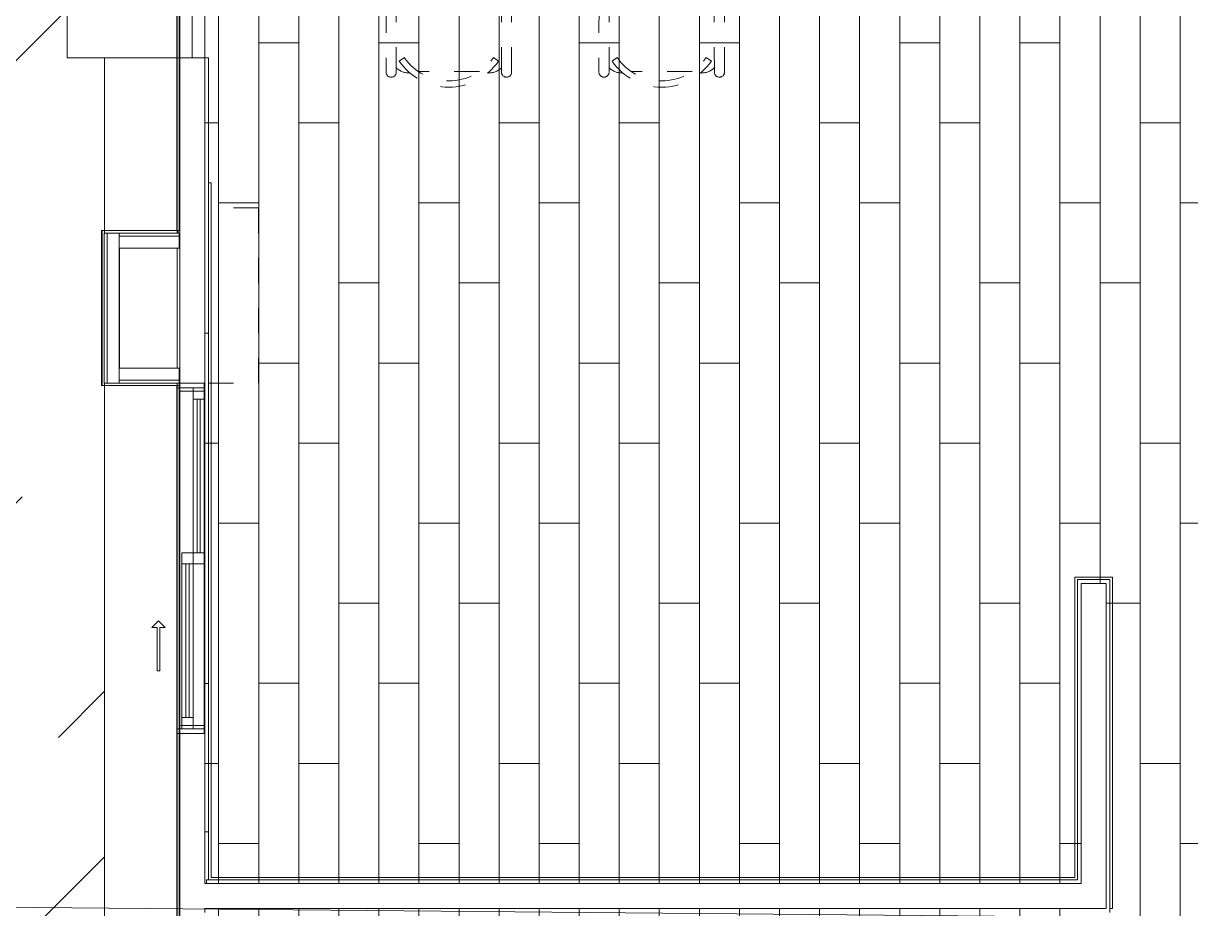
# Model space of a CAD drawing. Header units: metres. Extents: x 3856 to 4207, y -1118 to -691.
# Drawn here: x 3965.032 to 3969.694, y -977.527 to -973.989 of the extents above; entities that cross this region are included whole.
import ezdxf

# ---------------------------------------------------------------- set-up
doc = ezdxf.new("R2010")
doc.units = ezdxf.units.M
doc.linetypes.add('Dash', pattern=[0.00635, 0.003175, -0.003175])
doc.linetypes.add('Trazo', pattern=[0.006, 0.003, -0.003])
for name, color, linetype, lineweight in [('_Hidden Lines_', 7, 'Trazo', 9), ('Casework', 7, 'Continuous', 9), ('Common Edges', 7, 'Continuous', 9), ('Detail Items', 7, 'Continuous', 9), ('Doors', 7, 'Continuous', 9), ('Floors', 7, 'Continuous', 9), ('Frame_Mullion', 7, 'Continuous', 9), ('Generic Models', 7, 'Continuous', 9), ('Glass', 7, 'Continuous', 9), ('Surface Pattern', 7, 'Continuous', 9), ('Text Notes', 7, 'Continuous', 9), ('Walls', 7, 'Continuous', 9), ('Windows', 7, 'Continuous', 9)]:
    doc.layers.add(name, color=color, linetype=linetype, lineweight=lineweight)
doc.layers.add('Cour_Roja_Punteada_1', color=1, linetype='Dash', lineweight=9, true_color=0xff0000)
doc.layers.add('ROA-E00-URB-A101-MASTER_PLAN cambio estaciomientos_dwg', color=7, linetype='Continuous', lineweight=9, true_color=0x767676)

# ---------------------------------------------------------------- blocks, each defined once
blk = doc.blocks.new('Comedor 2D - Escritorio 70 x160 cm-5364399-IMPLANTACIÓN - KIT COMERCIAL')
at = {"layer": '_Hidden Lines_'}
for p, q in [((-0.4103, 0.8951), (-0.4106, 1.152)), ((-0.37, 1.152), (-0.3697, 0.8951)), ((-0.0381, 1.1496), (-0.2816, 1.1496)), ((0.0503, 1.152), (0.05, 0.8951)), ((0.0908, 1.152), (0.0906, 0.8951)), ((0.4397, 0.8951), (0.4394, 1.152)), ((0.48, 1.152), (0.4803, 0.8951)), ((0.8119, 1.1496), (0.5684, 1.1496)), ((0.9003, 1.152), (0.9, 0.8951)), ((0.9408, 1.152), (0.9406, 0.8951)), ((-0.3583, 1.1081), (-0.3377, 1.0938)), ((0.0386, 1.1081), (0.018, 1.0938)), ((0.4917, 1.1081), (0.5123, 1.0938)), ((0.8886, 1.1081), (0.868, 1.0938)), ((-0.4849, 0.8951), (-0.4849, 0.1951)), ((1.1151, 0.8951), (-0.4849, 0.8951)), ((1.1151, 0.1951), (1.1151, 0.8951)), ((-0.4849, 0.1951), (1.1151, 0.1951)), ((-0.4103, 0.1951), (-0.4106, -0.0618)), ((-0.37, -0.0618), (-0.3697, 0.1951)), ((0.0503, -0.0618), (0.05, 0.1951)), ((0.0908, -0.0618), (0.0906, 0.1951)), ((0.4397, 0.1951), (0.4394, -0.0618)), ((0.48, -0.0618), (0.4803, 0.1951)), ((0.9003, -0.0618), (0.9, 0.1951)), ((0.9408, -0.0618), (0.9406, 0.1951)), ((-0.3583, -0.0179), (-0.3377, -0.0037)), ((0.0386, -0.0179), (0.018, -0.0037)), ((0.4917, -0.0179), (0.5123, -0.0037)), ((0.8886, -0.0179), (0.868, -0.0037)), ((-0.0381, -0.0594), (-0.2816, -0.0594)), ((0.8119, -0.0594), (0.5684, -0.0594))]:
    blk.add_line(p, q, dxfattribs=at)
for centre, radius, start, end in [((-0.1599, 0.9708), 0.2413, 34.6628, 145.3372), ((0.6901, 0.9708), 0.2413, 34.6628, 145.3372), ((-0.3903, 1.152), 0.0203, 0, 179.9995), ((-0.1599, 0.9708), 0.2163, 34.6628, 145.3372), ((0.0706, 1.152), 0.0203, 0, 180), ((0.4597, 1.152), 0.0203, 0, 179.9995), ((0.6901, 0.9708), 0.2163, 34.6628, 145.3372), ((0.9206, 1.152), 0.0203, 0, 180), ((-0.3196, 1.0851), 0.0705, 86.3866, 135.5915), ((-0.0001, 1.0851), 0.0705, 44.4089, 93.6134), ((0.5304, 1.0851), 0.0705, 86.3866, 135.5915), ((0.8499, 1.0851), 0.0705, 44.4089, 93.6134), ((-0.3196, 0.005), 0.0705, 224.4085, 273.6134), ((-0.1599, 0.1193), 0.2413, 214.6628, 325.3372), ((-0.1599, 0.1193), 0.2163, 214.6628, 325.3372), ((-0.0001, 0.005), 0.0705, 266.3866, 315.5911), ((0.5304, 0.005), 0.0705, 224.4085, 273.6134), ((0.6901, 0.1193), 0.2413, 214.6628, 325.3372), ((0.6901, 0.1193), 0.2163, 214.6628, 325.3372), ((0.8499, 0.005), 0.0705, 266.3866, 315.5911), ((-0.3903, -0.0618), 0.0203, 180.0005, 360), ((0.0706, -0.0618), 0.0203, 180, 360), ((0.4597, -0.0618), 0.0203, 180.0005, 0), ((0.9206, -0.0618), 0.0203, 180, 360)]:
    blk.add_arc(centre, radius, start, end, dxfattribs=at)
at = {"layer": 'Casework'}
for p, q in [((-0.4849, 0.8951), (1.1151, 0.8951)), ((-0.4849, 0.1951), (-0.4849, 0.8951)), ((1.1151, 0.8951), (1.1151, 0.1951)), ((1.1151, 0.1951), (-0.4849, 0.1951))]:
    blk.add_line(p, q, dxfattribs=at)
blk = doc.blocks.new('COUR-VENTANA-DESLIZANTE_DOS_CUERPOS - 1_40 x 1_35cm-11596532-IMPLANTACIÓN - KIT COMERCIAL')
at = {"layer": 'Detail Items'}
for p, q in [((0.2499, -0.0796), (0.2769, -0.0526)), ((0.2499, -0.0796), (0.2769, -0.1066)), ((0.2769, -0.0526), (0.2769, -0.0746)), ((0.2769, -0.0746), (0.45, -0.0746)), ((0.2769, -0.1066), (0.2769, -0.0846)), ((0.45, -0.0846), (0.2769, -0.0846)), ((0.45, -0.0746), (0.45, -0.0846))]:
    blk.add_line(p, q, dxfattribs=at)
blk = doc.blocks.new('Puerta Ventana 2 cuerpos - Puerta Ventana 240 x 210cm-V182-IMPLANTACIÓN - KIT COMERCIAL')
at = {"layer": 'Detail Items'}
for p, q in [((-0.4919, -0.1705), (-0.4919, -0.1925)), ((-0.4624, -0.2), (-0.4919, -0.1705)), ((-0.7125, -0.1925), (-0.4919, -0.1925)), ((-0.7125, -0.2075), (-0.7125, -0.1925)), ((-0.4919, -0.2075), (-0.7125, -0.2075)), ((-0.4624, -0.2), (-0.4919, -0.2295)), ((-0.4919, -0.2295), (-0.4919, -0.2075))]:
    blk.add_line(p, q, dxfattribs=at)
at = {"layer": 'Doors'}
for p, q in [((-1.2, 0.05), (1.2, 0.05)), ((-1.0127, 0.0514), (-1.0127, 0)), ((-0.9944, 0), (-0.9944, 0.0514)), ((-0.025, 0.05), (1.2, 0.05)), ((-0.025, 0), (-0.025, 0.05)), ((1.2, 0.05), (1.2, 0)), ((-1.2, 0), (0.025, 0)), ((-1.2, -0.05), (-1.2, 0)), ((1.2, 0), (-0.025, 0)), ((0.025, 0), (0.025, -0.05)), ((-1.2, -0.05), (1.2, -0.05)), ((0.025, -0.05), (-1.2, -0.05)), ((-1.0127, -0.05), (-1.0127, -0.1008)), ((-0.9944, -0.1008), (-0.9944, -0.05))]:
    blk.add_line(p, q, dxfattribs=at)
for centre, start, end in [((-1.0035, 0.0555), 0, 180), ((-1.0035, 0.0555), 0, 180), ((-1.0035, 0.0555), 180, 360), ((-1.0035, 0.0555), 180, 0), ((-1.0035, -0.1049), 0, 180), ((-1.0035, -0.1049), 0, 180), ((-1.0035, -0.1049), 180, 360), ((-1.0035, -0.1049), 180, 0)]:
    blk.add_arc(centre, 0.01, start, end, dxfattribs=at)
for points in [[(-1.0127, 0.0514), (-1.0126, 0.0513), (-1.0125, 0.051), (-1.0123, 0.0507), (-1.0122, 0.0504), (-1.0121, 0.0503), (-1.012, 0.0501), (-1.0118, 0.0498), (-1.0115, 0.0494), (-1.0111, 0.0489), (-1.0106, 0.0484), (-1.0101, 0.0479), (-1.0096, 0.0475), (-1.009, 0.0471), (-1.0083, 0.0467), (-1.0076, 0.0463), (-1.0069, 0.046), (-1.0061, 0.0458), (-1.005, 0.0455), (-1.0038, 0.0454), (-1.0027, 0.0455), (-1.0015, 0.0456), (-1.0004, 0.0459), (-0.9994, 0.0463), (-0.9988, 0.0466), (-0.9984, 0.0469), (-0.998, 0.0471), (-0.9975, 0.0475), (-0.9969, 0.0479), (-0.9965, 0.0484), (-0.996, 0.0489), (-0.9956, 0.0494), (-0.9953, 0.0498), (-0.9951, 0.0501), (-0.995, 0.0503), (-0.9949, 0.0504), (-0.9948, 0.0507), (-0.9946, 0.051), (-0.9945, 0.0513), (-0.9944, 0.0514)], [(-0.9944, 0.0514), (-0.9945, 0.0513), (-0.9946, 0.051), (-0.9948, 0.0507), (-0.9949, 0.0504), (-0.995, 0.0503), (-0.9951, 0.0501), (-0.9953, 0.0498), (-0.9956, 0.0494), (-0.996, 0.0489), (-0.9965, 0.0484), (-0.9969, 0.0479), (-0.9975, 0.0475), (-0.9981, 0.0471), (-0.9987, 0.0467), (-0.9994, 0.0463), (-1.0002, 0.046), (-1.001, 0.0458), (-1.0021, 0.0455), (-1.0032, 0.0454), (-1.0044, 0.0455), (-1.0056, 0.0456), (-1.0066, 0.0459), (-1.0076, 0.0463), (-1.0082, 0.0466), (-1.0087, 0.0469), (-1.0091, 0.0471), (-1.0096, 0.0475), (-1.0101, 0.0479), (-1.0106, 0.0484), (-1.0111, 0.0489), (-1.0115, 0.0494), (-1.0118, 0.0498), (-1.012, 0.0501), (-1.0121, 0.0503), (-1.0122, 0.0504), (-1.0123, 0.0507), (-1.0125, 0.051), (-1.0126, 0.0513), (-1.0127, 0.0514)], [(-0.9944, -0.1008), (-0.9945, -0.1007), (-0.9946, -0.1005), (-0.9948, -0.1001), (-0.9949, -0.0999), (-0.995, -0.0997), (-0.9951, -0.0995), (-0.9953, -0.0992), (-0.9956, -0.0988), (-0.996, -0.0983), (-0.9965, -0.0979), (-0.9969, -0.0974), (-0.9975, -0.097), (-0.9981, -0.0965), (-0.9987, -0.0962), (-0.9994, -0.0958), (-1.0002, -0.0955), (-1.001, -0.0952), (-1.0021, -0.095), (-1.0032, -0.0949), (-1.0044, -0.095), (-1.0056, -0.0951), (-1.0066, -0.0954), (-1.0076, -0.0958), (-1.0082, -0.0961), (-1.0087, -0.0963), (-1.0091, -0.0966), (-1.0096, -0.097), (-1.0101, -0.0974), (-1.0106, -0.0979), (-1.0111, -0.0983), (-1.0115, -0.0988), (-1.0118, -0.0992), (-1.012, -0.0995), (-1.0121, -0.0997), (-1.0122, -0.0999), (-1.0123, -0.1001), (-1.0125, -0.1005), (-1.0126, -0.1007), (-1.0127, -0.1008)], [(-1.0127, -0.1008), (-1.0126, -0.1007), (-1.0125, -0.1005), (-1.0123, -0.1001), (-1.0122, -0.0999), (-1.0121, -0.0997), (-1.012, -0.0995), (-1.0118, -0.0992), (-1.0115, -0.0988), (-1.0111, -0.0983), (-1.0106, -0.0979), (-1.0101, -0.0974), (-1.0096, -0.097), (-1.009, -0.0965), (-1.0083, -0.0962), (-1.0076, -0.0958), (-1.0069, -0.0955), (-1.0061, -0.0952), (-1.005, -0.095), (-1.0038, -0.0949), (-1.0027, -0.095), (-1.0015, -0.0951), (-1.0004, -0.0954), (-0.9994, -0.0958), (-0.9988, -0.0961), (-0.9984, -0.0963), (-0.998, -0.0966), (-0.9975, -0.097), (-0.9969, -0.0974), (-0.9965, -0.0979), (-0.996, -0.0983), (-0.9956, -0.0988), (-0.9953, -0.0992), (-0.9951, -0.0995), (-0.995, -0.0997), (-0.9949, -0.0999), (-0.9948, -0.1001), (-0.9946, -0.1005), (-0.9945, -0.1007), (-0.9944, -0.1008)]]:
    blk.add_open_spline(points, degree=3, knots=[0, 0, 0, 0, 0.055556, 0.083333, 0.097222, 0.111111, 0.125, 0.138889, 0.166667, 0.194444, 0.222222, 0.25, 0.277778, 0.305556, 0.333333, 0.361111, 0.388889, 0.416667, 0.444444, 0.5, 0.527778, 0.555556, 0.611111, 0.638889, 0.666667, 0.680556, 0.694444, 0.722222, 0.75, 0.777778, 0.805556, 0.833333, 0.861111, 0.875, 0.888889, 0.902778, 0.916667, 0.944444, 1, 1, 1, 1], dxfattribs=at)
blk = doc.blocks.new('COCINA APTO TIPO A - COCINA APTO TIPO A-V199-IMPLANTACIÓN - KIT COMERCIAL')
at = {"layer": 'Generic Models'}
for p, q in [((-0.6487, 0.6), (-0.5488, 0.6)), ((0.2462, -0.18), (0.2312, -0.18)), ((0.4834, -0.18), (0.4684, -0.18)), ((-0.8193, -0.3), (-0.8193, -0.32)), ((1.7913, -0.3), (0.9613, -0.3)), ((0.9613, -0.3), (0.9613, -2.08)), ((1.7913, -2.1), (1.7913, -0.3)), ((-0.2167, -0.9525), (-0.2167, -0.3525)), ((-0.8193, -0.9669), (-0.8193, -0.9869)), ((-0.8193, -1.29), (-0.8193, -1.31)), ((-0.8193, -1.98), (-0.8193, -2)), ((1.5213, -2.08), (0.9613, -2.08)), ((0.9613, -2.08), (0.9613, -2.1)), ((1.5213, -2.1), (1.5213, -2.08)), ((1.5213, -2.1), (0.9613, -2.1)), ((0.9613, -2.1), (0.9613, -2.85)), ((0.9613, -2.1), (1.5213, -2.1)), ((0.9763, -2.12), (0.9613, -2.12)), ((0.9613, -2.12), (0.9613, -2.485)), ((0.9763, -2.485), (0.9763, -2.12)), ((1.5213, -2.85), (1.5213, -2.1)), ((1.5413, -2.1), (1.5213, -2.1)), ((1.5213, -2.1), (1.5213, -2.87)), ((1.5413, -2.87), (1.5413, -2.1)), ((1.5413, -2.1), (1.7913, -2.1)), ((0.9613, -2.485), (0.9763, -2.485)), ((0.9763, -2.485), (0.9613, -2.485)), ((0.9613, -2.485), (0.9613, -2.85)), ((0.9763, -2.85), (0.9763, -2.485)), ((0.9613, -2.85), (1.5213, -2.85)), ((0.9613, -2.85), (0.9763, -2.85)), ((1.5213, -2.85), (0.9613, -2.85)), ((0.9613, -2.85), (0.9613, -2.87)), ((0.9613, -2.87), (1.5213, -2.87)), ((1.5213, -2.87), (1.5213, -2.85)), ((1.5213, -2.87), (1.5413, -2.87))]:
    blk.add_line(p, q, dxfattribs=at)
blk = doc.blocks.new('EDIFICIO TIPO A_rvt-5-IMPLANTACIÓN - KIT COMERCIAL')
at = {"layer": 'Surface Pattern', "true_color": 0x808080}
h = blk.add_hatch(dxfattribs=at)
h.set_pattern_fill('FP_103', color=8, style=0, pattern_type=2)
h.set_pattern_definition([(90, (1929.012, -2999.667), (-0.16, 1e-17), []), (180, (1929.012, -2999.667), (-0.32, -0.32), [0.16, -1.12]), (180, (1928.852, -2999.027), (-0.32, -0.32), [0.16, -1.12])])
h.paths.add_polyline_path([(3968.6568, -980.7273), (3968.6568, -978.5398), (3968.6318, -978.5398), (3968.6318, -978.5248), (3968.6568, -978.5248), (3968.6568, -978.4273), (3969.2568, -978.4273), (3969.2568, -977.6373), (3968.5068, -977.6373), (3968.5068, -977.5973), (3969.2568, -977.5973), (3969.2568, -977.5273), (3965.7568, -977.5273), (3965.7568, -980.7273), (3967.9483, -980.7273)])
h.paths.add_polyline_path([(3970.9568, -980.7273), (3974.3068, -980.7273), (3974.3068, -977.5273), (3970.4568, -977.5273), (3970.4568, -977.5473), (3971.3068, -977.5473), (3971.3068, -977.5873), (3970.4568, -977.5873), (3970.4568, -978.4273), (3970.9568, -978.4273), (3970.9568, -980.1304)])
h.paths.add_polyline_path([(3974.0626, -980.5597), (3973.7862, -980.5597), (3973.7862, -980.1597), (3974.1862, -980.1597), (3974.1862, -980.5597)])
h.paths.add_polyline_path([(3974.1862, -980.0597), (3972.2862, -980.0597), (3972.2862, -978.4597), (3974.1862, -978.4597)])
h.paths.add_polyline_path([(3969.3668, -978.4273), (3970.3568, -978.4273), (3970.3568, -974.6273), (3970.4568, -974.6273), (3970.4568, -974.9273), (3971.7318, -974.9273), (3971.7318, -973.6873), (3970.7818, -973.6873), (3970.7818, -973.6473), (3971.7318, -973.6423), (3971.7318, -973.6273), (3969.2568, -973.6273), (3969.2568, -973.5123), (3969.1218, -973.5123), (3969.1218, -971.7123), (3969.2568, -971.7123), (3969.2484, -969.2273), (3965.7568, -969.2273), (3965.7568, -977.4273), (3969.2568, -977.4273), (3969.2568, -976.2273), (3969.3568, -976.2273), (3969.3568, -978.4273)])
h.paths.add_polyline_path([(3973.7862, -978.3597), (3973.7862, -977.9597), (3974.1862, -977.9597), (3974.1862, -978.3597)])
h.paths.add_polyline_path([(3972.1576, -977.4273), (3972.1576, -975.0273), (3971.0568, -975.0273), (3971.0568, -975.1253), (3972.1568, -975.1253), (3972.1568, -975.1403), (3971.0568, -975.1403), (3971.0568, -977.4273), (3971.9487, -977.4273)])
h.paths.add_polyline_path([(3966.4068, -973.9273), (3966.4068, -973.2273), (3968.0068, -973.2273), (3968.0068, -973.9273), (3967.9483, -973.9273)])
h.paths.add_polyline_path([(3966.6434, -971.6181), (3965.8434, -971.6181), (3965.8434, -969.3034), (3967.3434, -969.3034), (3967.3434, -970.1034), (3966.6434, -970.1034), (3966.6434, -970.3419)])
h.paths.add_polyline_path([(3967.3434, -971.1273), (3967.2881, -971.1273), (3967.2881, -970.6273), (3967.8881, -970.6273), (3967.8881, -971.1273)])
at = {"layer": 'Surface Pattern', "true_color": 0xdcf1d6}
h = blk.add_hatch(dxfattribs=at)
h.set_pattern_fill('FP_101', color=254, style=0, pattern_type=2)
h.set_pattern_definition([(45, (0, 0), (-1.76776695, 0), [0.9375, -3.75]), (45, (1.25, 1.25), (-1.76776695, 0), [0.9375, -3.75]), (45, (2.5, -0.375), (-1.76776695, 0), [0.3125, -2.5]), (90, (2.5, 0.625), (-0.625, 0.625), [0.625, -2.5]), (315, (2.5, 1.25), (0, 3.5355339), [0.625, -3.75]), (0, (1.25, 1.25), (2.5, 2.5), [0.375, -1.25]), (0, (-1.875, 2.5), (2.5, 2.5), [0.375, -2.5])])
h.paths.add_polyline_path([(3964.6003, -982.5773), (3974.3068, -982.5773), (3974.3068, -981.2773), (3973.5559, -981.2773), (3973.5559, -981.1273), (3965.3568, -981.1273), (3965.3551, -974.1273), (3965.2068, -974.1273), (3965.2068, -971.7273), (3965.3568, -971.7273), (3965.3568, -971.2273), (3963.3068, -971.2273), (3963.3068, -982.5773), (3963.439, -982.5773)])
h.paths.add_polyline_path([(3974.4068, -982.5773), (3985.3068, -982.5773), (3985.3068, -971.2273), (3985.4068, -971.2273), (3985.4068, -971.1273), (3983.3568, -971.1273), (3983.3568, -971.7273), (3983.5068, -971.7273), (3983.5068, -974.1273), (3983.3568, -974.1273), (3983.3568, -981.1273), (3975.1559, -981.1273), (3975.1559, -981.2773), (3974.4068, -981.2773), (3974.4068, -981.8192)])
at = {"layer": 'Common Edges'}
for p, q in [((3965.3676, -974.8273), (3965.3676, -975.4273)), ((3965.6451, -974.8173), (3965.6501, -974.8173)), ((3965.6551, -974.8398), (3965.4151, -974.8398)), ((3965.6551, -975.4148), (3965.4151, -975.4148)), ((3965.6551, -975.4373), (3965.6451, -975.4373))]:
    blk.add_line(p, q, dxfattribs=at)
at = {"layer": 'Cour_Roja_Punteada_1'}
for p, q in [((3965.7718, -974.7273), (3965.7718, -975.4273)), ((3965.9718, -974.7273), (3965.7718, -974.7273)), ((3965.9718, -975.4273), (3965.9718, -974.7273)), ((3965.7718, -975.4273), (3965.9718, -975.4273))]:
    blk.add_line(p, q, dxfattribs=at)
at = {"layer": 'Floors'}
for p, q in [((3965.2068, -971.7273), (3965.2068, -974.1273)), ((3965.6468, -974.1273), (3965.6468, -971.7273)), ((3965.2068, -974.1273), (3965.6468, -974.1273)), ((3965.3568, -974.8273), (3965.3568, -974.1273)), ((3965.7568, -974.1273), (3965.7568, -977.4273)), ((3965.3568, -981.1273), (3965.3568, -975.4273)), ((3969.2568, -977.4273), (3969.2568, -976.2273)), ((3969.2568, -976.2273), (3969.3568, -976.2273)), ((3969.3568, -976.2273), (3969.3568, -977.5273)), ((3965.7568, -977.4273), (3969.2568, -977.4273))]:
    blk.add_line(p, q, dxfattribs=at)
at = {"layer": 'Walls'}
for p, q in [((3965.6468, -974.1273), (3965.6468, -971.7273)), ((3965.6468, -971.7273), (3965.6468, -974.1273)), ((3965.6568, -974.1273), (3965.6568, -971.7273)), ((3965.6568, -971.7273), (3965.6568, -974.1273)), ((3965.6568, -974.1273), (3965.6568, -972.9523)), ((3965.6468, -974.8173), (3965.6468, -974.1273)), ((3965.6468, -974.1273), (3965.6468, -974.8173)), ((3965.6468, -974.1273), (3965.6568, -974.1273)), ((3965.6568, -974.1273), (3965.6468, -974.1273)), ((3965.6568, -974.8173), (3965.6568, -974.1273)), ((3965.6568, -974.1273), (3965.6568, -974.8173)), ((3965.7068, -974.1273), (3965.6568, -974.1273)), ((3965.7568, -977.2198), (3965.7568, -974.1273)), ((3965.7568, -974.1273), (3965.7568, -977.2198)), ((3965.7568, -974.1273), (3965.7718, -974.1273)), ((3965.7568, -974.1273), (3965.7718, -974.1273)), ((3965.7718, -977.2198), (3965.7718, -974.1273)), ((3965.7718, -974.1273), (3965.7718, -977.2198)), ((3965.7718, -977.4123), (3965.7718, -974.6273)), ((3965.7718, -974.6273), (3965.7718, -977.4123)), ((3965.7718, -974.6273), (3965.7818, -974.6273)), ((3965.7718, -974.6273), (3965.7818, -974.6273)), ((3965.7818, -977.4023), (3965.7818, -974.6273)), ((3965.7818, -974.6273), (3965.7818, -977.4023)), ((3965.3468, -975.4273), (3965.3468, -974.8173)), ((3965.3468, -974.8173), (3965.3468, -975.4273)), ((3965.3468, -974.8173), (3965.3568, -974.8173)), ((3965.3568, -974.8173), (3965.3468, -974.8173)), ((3965.3568, -974.8173), (3965.6468, -974.8173)), ((3965.6468, -974.8173), (3965.3568, -974.8173)), ((3965.6568, -974.8173), (3965.6568, -974.8273)), ((3965.6568, -974.8173), (3965.6568, -974.8273)), ((3965.6568, -974.8273), (3965.6568, -974.8873)), ((3965.4168, -974.8873), (3965.4168, -975.3673)), ((3965.7568, -976.6273), (3965.7568, -975.2273)), ((3965.7568, -975.2273), (3965.7568, -976.6273)), ((3965.7568, -975.2273), (3965.7718, -975.2273)), ((3965.7568, -975.2273), (3965.7718, -975.2273)), ((3965.7718, -976.6273), (3965.7718, -975.2273)), ((3965.7718, -975.2273), (3965.7718, -976.6273)), ((3965.6568, -975.3673), (3965.6568, -975.4273)), ((3965.3468, -975.4373), (3965.3468, -975.4273)), ((3965.3468, -975.4273), (3965.3468, -975.4373)), ((3965.6568, -975.4273), (3965.6568, -975.4373)), ((3965.6568, -975.4373), (3965.6568, -975.4273)), ((3965.6468, -975.4373), (3965.3468, -975.4373)), ((3965.3468, -975.4373), (3965.6468, -975.4373)), ((3965.6468, -976.8273), (3965.6468, -975.4373)), ((3965.6468, -975.4373), (3965.6468, -976.8273)), ((3965.6568, -975.4373), (3965.6468, -975.4373)), ((3965.6468, -976.8273), (3965.6468, -975.4373)), ((3965.6468, -975.4373), (3965.6468, -976.8273)), ((3965.6468, -975.4373), (3965.6568, -975.4373)), ((3965.6568, -976.8273), (3965.6568, -975.4373)), ((3965.6568, -975.4373), (3965.6568, -976.8273)), ((3965.6568, -976.8273), (3965.6568, -975.4373)), ((3965.6568, -975.4373), (3965.6568, -976.8273)), ((3969.2318, -976.2023), (3969.2318, -977.4023)), ((3969.2318, -977.4023), (3969.2318, -976.2023)), ((3969.2318, -976.2023), (3969.2418, -976.2023)), ((3969.2418, -976.2023), (3969.2318, -976.2023)), ((3969.3818, -976.2023), (3969.2418, -976.2023)), ((3969.2418, -976.2023), (3969.3818, -976.2023)), ((3969.3718, -976.2123), (3969.2418, -976.2123)), ((3969.2418, -976.2123), (3969.3718, -976.2123)), ((3969.2418, -976.2123), (3969.2418, -977.4023)), ((3969.2418, -977.4023), (3969.2418, -976.2123)), ((3969.2418, -976.2123), (3969.2418, -977.4123)), ((3969.2418, -977.4123), (3969.2418, -976.2123)), ((3969.2418, -976.2123), (3969.2568, -976.2123)), ((3969.2568, -976.2123), (3969.2418, -976.2123)), ((3969.3718, -976.2123), (3969.2568, -976.2123)), ((3969.2568, -976.2123), (3969.3718, -976.2123)), ((3969.3568, -976.2273), (3969.2568, -976.2273)), ((3969.2568, -976.2273), (3969.3568, -976.2273)), ((3969.2568, -976.2273), (3969.2568, -977.4123)), ((3969.2568, -977.4123), (3969.2568, -976.2273)), ((3969.3568, -977.5273), (3969.3568, -976.2273)), ((3969.3568, -976.2273), (3969.3568, -977.5273)), ((3969.3718, -977.5273), (3969.3718, -976.2123)), ((3969.3718, -976.2123), (3969.3718, -977.5273)), ((3969.3718, -976.2123), (3969.3718, -976.2273)), ((3969.3718, -976.2273), (3969.3718, -976.2123)), ((3969.3718, -977.5273), (3969.3718, -976.2273)), ((3969.3718, -976.2273), (3969.3718, -977.5273)), ((3969.3818, -976.2023), (3969.3818, -976.2123)), ((3969.3818, -976.2123), (3969.3818, -976.2023)), ((3969.3818, -977.5273), (3969.3818, -976.2123)), ((3969.3818, -976.2123), (3969.3818, -977.5273)), ((3965.7718, -976.6273), (3965.7568, -976.6273)), ((3965.7568, -976.6273), (3965.7718, -976.6273)), ((3965.6468, -976.8273), (3965.6568, -976.8273)), ((3965.6468, -976.8273), (3965.6468, -978.5323)), ((3965.6468, -978.5323), (3965.6468, -976.8273)), ((3965.6568, -976.8273), (3965.6468, -976.8273)), ((3965.6568, -976.8273), (3965.6568, -978.5323)), ((3965.6568, -978.5323), (3965.6568, -976.8273)), ((3965.7718, -977.2198), (3965.7568, -977.2198)), ((3965.7568, -977.2198), (3965.7718, -977.2198)), ((3969.2418, -977.4123), (3965.7643, -977.4123)), ((3965.7643, -977.4123), (3969.2418, -977.4123)), ((3965.7643, -977.4273), (3965.7643, -977.4123)), ((3965.7643, -977.4273), (3965.7643, -977.4123)), ((3969.2568, -977.4273), (3965.7643, -977.4273)), ((3965.7643, -977.4273), (3969.2568, -977.4273)), ((3965.7818, -977.4123), (3965.7718, -977.4123)), ((3965.7718, -977.4123), (3965.7818, -977.4123)), ((3969.2318, -977.4023), (3965.7818, -977.4023)), ((3965.7818, -977.4023), (3969.2318, -977.4023)), ((3969.2418, -977.4123), (3965.7818, -977.4123)), ((3965.7818, -977.4123), (3969.2418, -977.4123)), ((3969.2418, -977.4023), (3969.2418, -977.4123)), ((3969.2418, -977.4123), (3969.2418, -977.4023)), ((3969.2568, -977.4123), (3969.2568, -977.4273)), ((3969.2568, -977.4273), (3969.2568, -977.4123)), ((3965.7568, -977.5273), (3969.3568, -977.5273)), ((3969.2568, -977.5273), (3965.7568, -977.5273)), ((3965.7568, -977.5423), (3965.7568, -977.5273)), ((3965.7568, -977.5273), (3965.7568, -977.5423)), ((3969.3818, -977.5273), (3969.3718, -977.5273)), ((3969.3718, -977.5273), (3969.3818, -977.5273)), ((3969.3718, -977.5273), (3969.3718, -977.5423)), ((3969.3718, -977.5423), (3969.3718, -977.5273))]:
    blk.add_line(p, q, dxfattribs=at)
at = {"layer": 'Walls', "lineweight": 18}
for p, q in [((3965.6451, -972.5273), (3965.6451, -974.8173)), ((3965.6551, -974.8173), (3965.6551, -972.5273)), ((3965.3551, -974.8173), (3965.3451, -974.8173)), ((3965.3451, -974.8173), (3965.3451, -975.4273)), ((3965.6451, -974.8173), (3965.3551, -974.8173)), ((3965.4151, -974.8273), (3965.3551, -974.8273)), ((3965.3551, -974.8273), (3965.3551, -975.4273)), ((3965.3551, -975.4273), (3965.3551, -974.8273)), ((3965.3551, -974.8273), (3965.6501, -974.8273)), ((3965.4151, -975.4273), (3965.4151, -974.8273)), ((3965.6551, -974.8273), (3965.4151, -974.8273)), ((3965.4151, -974.8273), (3965.4151, -974.8873)), ((3965.6501, -974.8173), (3965.6551, -974.8173)), ((3965.6501, -974.8273), (3965.6501, -974.8173)), ((3965.6551, -974.8873), (3965.6551, -974.8273)), ((3965.4151, -974.8873), (3965.6551, -974.8873)), ((3965.6551, -975.3673), (3965.4151, -975.3673)), ((3965.4151, -975.3673), (3965.4151, -975.4273)), ((3965.6551, -975.4273), (3965.6551, -975.3673)), ((3965.3451, -975.4273), (3965.3451, -975.4373)), ((3965.3551, -975.4273), (3965.4151, -975.4273)), ((3965.6551, -975.4273), (3965.3551, -975.4273)), ((3965.4151, -975.4273), (3965.6551, -975.4273)), ((3965.6551, -975.4373), (3965.6551, -975.4273)), ((3965.3451, -975.4373), (3965.6451, -975.4373)), ((3965.6451, -975.4373), (3965.6451, -976.8273)), ((3965.6551, -976.8273), (3965.6551, -975.4373)), ((3965.6451, -976.8273), (3965.6451, -978.5323)), ((3965.6551, -978.5323), (3965.6551, -976.8273))]:
    blk.add_line(p, q, dxfattribs=at)
at = {"layer": 'Casework', "lineweight": 9}
blk.add_blockref('Comedor 2D - Escritorio 70 x160 cm-5364399-IMPLANTACIÓN - KIT COMERCIAL', (3966.8916, -974.1224), dxfattribs=at)
at = {"layer": 'Doors', "lineweight": 9, "rotation": 269.999999999999}
blk.add_blockref('Puerta Ventana 2 cuerpos - Puerta Ventana 240 x 210cm-V182-IMPLANTACIÓN - KIT COMERCIAL', (3965.7068, -972.9273), dxfattribs=at)
at = {"layer": 'Generic Models', "lineweight": 9, "rotation": 180}
blk.add_blockref('COCINA APTO TIPO A - COCINA APTO TIPO A-V199-IMPLANTACIÓN - KIT COMERCIAL', (3970.9131, -973.8123), dxfattribs=at)
at = {"layer": 'Windows', "lineweight": 9, "rotation": 269.999999999999}
blk.add_blockref('COUR-VENTANA-DESLIZANTE_DOS_CUERPOS - 1_40 x 1_35cm-11596532-IMPLANTACIÓN - KIT COMERCIAL', (3965.6518, -976.1273), dxfattribs=at)
blk = doc.blocks.new('ROA-E00-URB-A101-MASTER_PLAN cambio estaciomientos_dwg_COUR-VENTANA-DESLIZANTE_DOS_CUERPOS - 1_40 x 1_35cm-11433135-Master Plan - Etapa 1-7986502-IMPLANTACIÓN - KIT COMERCIAL')
at = {"layer": 'Detail Items', "flags": 128}
blk.add_lwpolyline([(0.2769, -0.0526), (0.2499, -0.0796), (0.2769, -0.1066), (0.2769, -0.0846), (0.45, -0.0846), (0.45, -0.0746), (0.2769, -0.0746)], close=True, dxfattribs=at)
at = {"layer": 'Frame_Mullion'}
for p, q in [((0.6682, 0.1029), (0.0222, 0.1029)), ((-0.6683, 0.005), (0.6682, 0.005))]:
    blk.add_line(p, q, dxfattribs=at)
at = {"layer": 'Frame_Mullion', "flags": 128}
for points in [[(-0.7, -0.005), (-0.6809, -0.005), (-0.6809, 0.1029), (-0.6683, 0.1029)], [(-0.7, 0.1029), (-0.6365, 0.1029), (-0.6365, 0.0585), (-0.6683, 0.0585), (-0.6683, 0.005), (-0.6683, 0.1029), (-0.6365, 0.1029), (-0.6365, 0.0585), (-0.6809, 0.0585)], [(-0.0222, 0.1029), (0.0222, 0.1029), (0.0222, 0.0585), (-0.0222, 0.0585), (-0.0222, 0.1029), (-0.6365, 0.1029)], [(0.6365, 0.0585), (0.0222, 0.0585), (-0.0222, 0.0585), (-0.0222, 0.014), (0.0222, 0.014), (0.0222, 0.1029), (-0.0222, 0.1029), (-0.0222, 0.014), (0.0222, 0.014), (0.0222, 0.0585), (-0.0222, 0.0585), (-0.6365, 0.0585)], [(0.7, 0.005), (0.6682, 0.005), (0.6682, 0.1029), (0.7, 0.1029)], [(0.0222, 0.014), (0.6365, 0.014), (0.6809, 0.014), (0.6365, 0.014), (0.6365, 0.0585), (0.6809, 0.0585), (0.6809, 0.014)], [(0.6365, 0.014), (0.6365, 0.0585), (0.6809, 0.0585)]]:
    blk.add_lwpolyline(points, dxfattribs=at)
for points in [[(0.6809, -0.005), (0.6809, 0.1029), (0.6682, 0.1029), (0.6682, 0.005), (0.7, 0.005), (0.7, -0.005)], [(-0.7, 0.005), (-0.6683, 0.005)]]:
    blk.add_lwpolyline(points, close=True, dxfattribs=at)
at = {"layer": 'Glass', "flags": 128}
for points in [[(-0.6365, 0.0744), (-0.6365, 0.0871), (-0.0222, 0.0871), (-0.0222, 0.0744)], [(0.6365, 0.0426), (0.6365, 0.0299), (0.0222, 0.0299), (0.0222, 0.0426)]]:
    blk.add_lwpolyline(points, close=True, dxfattribs=at)
blk = doc.blocks.new('ROA-E00-URB-A101-MASTER_PLAN cambio estaciomientos_dwg_ROA-E01-ARQ-R23_rvt-5-Master Plan - Etapa 1-7986595-IMPLANTACIÓN - KIT COMERCIAL')
at = {"layer": 'Walls'}
for p, q in [((974.8273, 3965.6568), (974.1273, 3965.6568)), ((975.3673, 3965.6568), (974.8873, 3965.6568)), ((974.1273, 3965.6468), (974.8273, 3965.6468)), ((974.8873, 3965.6468), (975.3673, 3965.6468))]:
    blk.add_line(p, q, dxfattribs=at)
at = {"layer": 'Walls', "flags": 128}
blk.add_lwpolyline([(976.8273, 3965.6568), (976.8273, 3965.6468), (975.4273, 3965.6468), (976.8273, 3965.6468)], dxfattribs=at)
blk.add_lwpolyline([(976.8273, 3965.6468), (978.5323, 3965.6468), (978.5323, 3965.6568), (976.8273, 3965.6568)], close=True, dxfattribs=at)
blk.add_blockref('ROA-E00-URB-A101-MASTER_PLAN cambio estaciomientos_dwg_COUR-VENTANA-DESLIZANTE_DOS_CUERPOS - 1_40 x 1_35cm-11433135-Master Plan - Etapa 1-7986502-IMPLANTACIÓN - KIT COMERCIAL', (976.1273, 3965.6518))
blk = doc.blocks.new('ROA-E00-URB-A101-MASTER_PLAN cambio estaciomientos_dwg_ROA-E01-EST-R23_rvt-5-Master Plan - Etapa 1-7986866-IMPLANTACIÓN - KIT COMERCIAL')
at = {"layer": 'Walls'}
for p, q in [((975.4273, 3965.6568), (975.4273, 3965.7568)), ((974.1273, 3965.6568), (974.8273, 3965.6568)), ((974.8873, 3965.6568), (975.3673, 3965.6568))]:
    blk.add_line(p, q, dxfattribs=at)
at = {"layer": 'Walls', "flags": 128}
blk.add_lwpolyline([(976.8273, 3965.7568), (976.8273, 3965.6568), (978.5323, 3965.6568), (978.5323, 3965.7568)], dxfattribs=at)
blk = doc.blocks.new('ROA-E00-URB-A101-MASTER_PLAN cambio estaciomientos_dwg-7942325-IMPLANTACIÓN - KIT COMERCIAL')
for name in ['ROA-E00-URB-A101-MASTER_PLAN cambio estaciomientos_dwg_ROA-E01-EST-R23_rvt-5-Master Plan - Etapa 1-7986866-IMPLANTACIÓN - KIT COMERCIAL', 'ROA-E00-URB-A101-MASTER_PLAN cambio estaciomientos_dwg_ROA-E01-ARQ-R23_rvt-5-Master Plan - Etapa 1-7986595-IMPLANTACIÓN - KIT COMERCIAL']:
    blk.add_blockref(name, (0, 0))

msp = doc.modelspace()

# ---------------------------------------------------------------- linework, layer by layer
at = {"layer": 'Text Notes'}
msp.add_line((4059.636, -978.3932), (3869.42, -976.6409), dxfattribs=at)

# ---------------------------------------------------------------- block references
at = {"lineweight": 5}
msp.add_blockref('EDIFICIO TIPO A_rvt-5-IMPLANTACIÓN - KIT COMERCIAL', (0, 0), dxfattribs=at)
at = {"layer": 'ROA-E00-URB-A101-MASTER_PLAN cambio estaciomientos_dwg', "color": 7, "rotation": 269.9999999999999}
msp.add_blockref('ROA-E00-URB-A101-MASTER_PLAN cambio estaciomientos_dwg-7942325-IMPLANTACIÓN - KIT COMERCIAL', (0, 0), dxfattribs=at)

doc.saveas('drawing.dxf')
